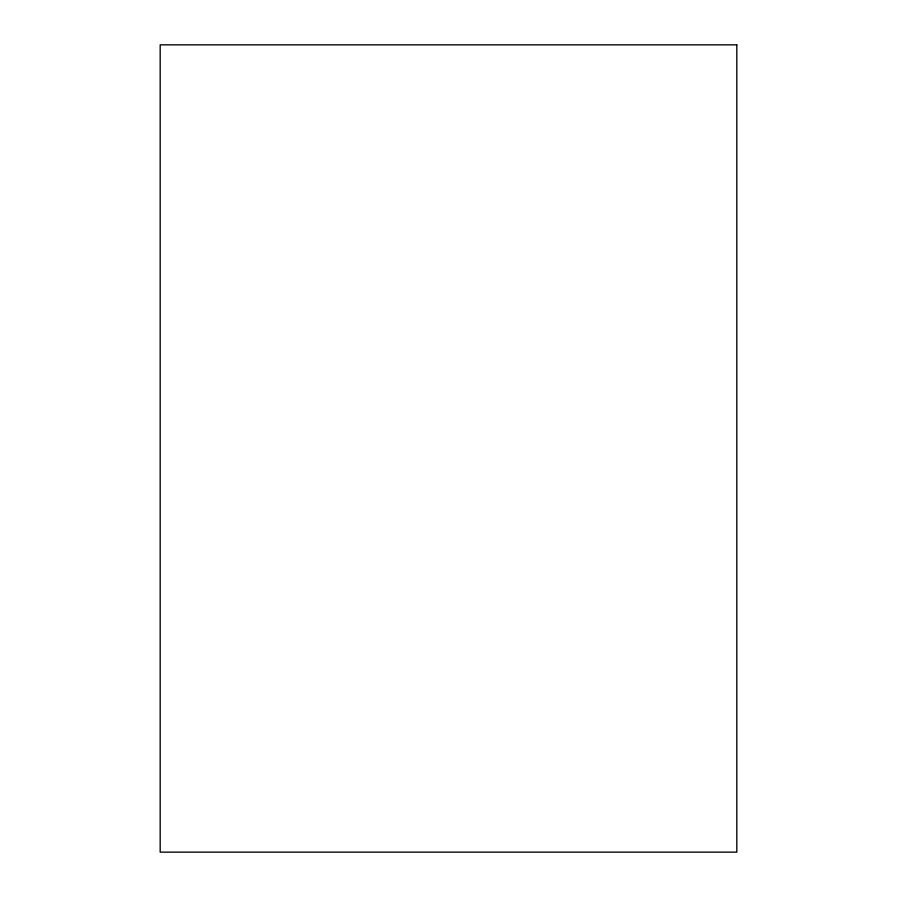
<?xml version="1.0" encoding="UTF-8"?>
<svg xmlns="http://www.w3.org/2000/svg" width="897" height="897" viewBox="0 0 897 897"><rect width="100%" height="100%" fill="white"/><g stroke="black" fill="none" stroke-linecap="round" stroke-linejoin="round"><path stroke-width="1.35" d="M736.818 44.85L160.182 44.85L160.182 852.15L736.818 852.15L736.818 44.85"/></g></svg>
